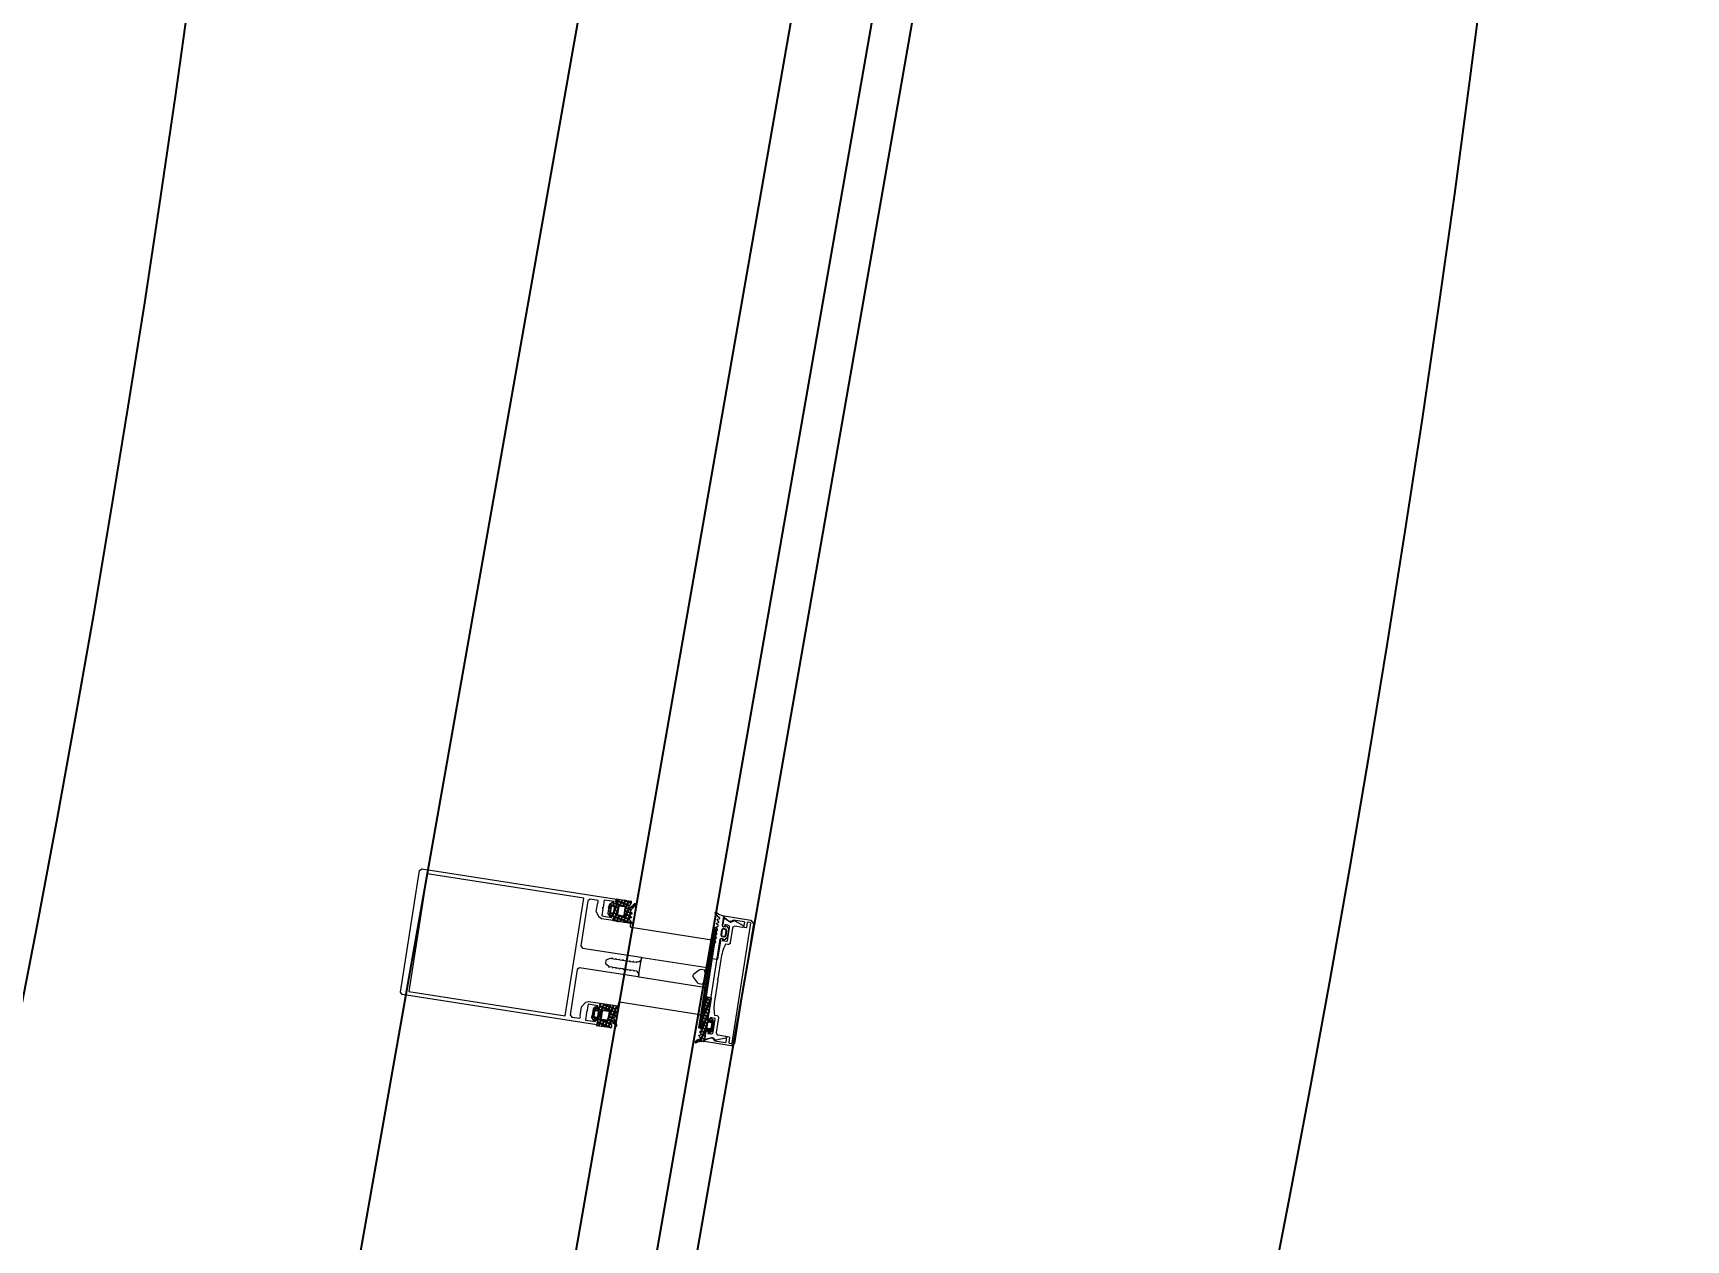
# Model space of a CAD drawing. Header units: millimetres. Extents: x -222892 to 671268, y 0 to 135099.
# Drawn here: x 81737 to 82568, y 113635 to 114242 of the extents above; entities that cross this region are included whole.
import ezdxf
from ezdxf import colors
from ezdxf.entities.mleader import LeaderData, LeaderLine
from ezdxf.math import Vec2, Vec3

# ---------------------------------------------------------------- set-up
doc = ezdxf.new("R2010")
doc.units = ezdxf.units.MM
for name, color, linetype in [('_TEXT', 7, 'Continuous'), ('АР_новое окно', 155, 'Continuous'), ('АР_Сущ Несущая стена', 216, 'Continuous')]:
    doc.layers.add(name, color=color, linetype=linetype)
doc.layers.add('АР_Окна', color=4, linetype='Continuous', lineweight=5)
doc.styles.add('ISOCPEUR', font='isocpeur.ttf', dxfattribs={"width": 0.85})
pattern_1 = [(338.04940424, (-81729.988, 315286.4842), (0.593418572, 1.4724166015), []), (68.04940424, (-81729.988, 315286.4842), (-1.4724166015, 0.593418572), [])]

# ---------------------------------------------------------------- blocks, each defined once
blk = doc.blocks.new('_DotSmall')
at = {"color": 0, "linetype": 'ByBlock', "const_width": 0.5}
blk.add_lwpolyline([(-0.0625, 0, 1), (0.0625, 0, 1)], format="xyb", close=True, dxfattribs=at)
blk = doc.blocks.new('A$Cec9b444d')
at = {"layer": 'АР_новое окно'}
h = blk.add_hatch(dxfattribs=at)
h.set_pattern_fill('ANSI37', color=256, scale=0.5, angle=-66.9506)
h.set_pattern_definition(pattern_1)
edge = h.paths.add_edge_path()
edge.add_line((6376.41, 1209.08), (6376.55, 1210.03))
edge.add_arc((6376.98, 1209.97), 0.427, 119.60301, 171.14243, ccw=False)
edge.add_arc((6376.55, 1210.71), 0.427, 299.61501, 441.13899)
edge.add_line((6376.62, 1211.13), (6375.54, 1211.3))
edge.add_arc((6375.51, 1211.12), 0.183, 81.1176, 171.15401)
edge.add_line((6375.33, 1211.15), (6375.31, 1211.03))
edge.add_arc((6375.13, 1211.06), 0.183, 216.12499, 351.13636, ccw=False)
edge.add_line((6374.98, 1210.95), (6374.08, 1212.32))
edge.add_arc((6374.65, 1212.62), 0.637, 170.17809, 207.51013, ccw=False)
edge.add_line((6374.02, 1212.73), (6374.66, 1216.82))
edge.add_arc((6375.29, 1216.73), 0.637, 134.76148, 172.09352, ccw=False)
edge.add_line((6374.84, 1217.19), (6376.11, 1218.22))
edge.add_arc((6376.22, 1218.07), 0.183, -8.86475, 126.14661, ccw=False)
edge.add_line((6376.4, 1218.05), (6376.38, 1217.92))
edge.add_arc((6376.56, 1217.9), 0.183, 171.1176, 261.15401)
edge.add_line((6376.54, 1217.72), (6377.62, 1217.55))
edge.add_arc((6377.69, 1217.97), 0.427, 261.13262, 402.6566)
edge.add_arc((6378.31, 1218.55), 0.427, 171.12918, 222.6686, ccw=False)
edge.add_line((6377.89, 1218.61), (6378.06, 1219.7))
edge.add_arc((6378.24, 1219.67), 0.183, 81.1176, 171.15401, ccw=False)
edge.add_line((6378.27, 1219.85), (6385.38, 1218.74))
edge.add_arc((6385.35, 1218.44), 0.306, -8.78532, 84.29095, ccw=False)
edge.add_line((6385.65, 1218.39), (6385.54, 1217.67))
edge.add_arc((6385.24, 1217.71), 0.304, 326.09061, 351.15768, ccw=False)
edge.add_line((6385.49, 1217.54), (6384.33, 1215.63))
edge.add_arc((6384.58, 1215.46), 0.305, 146.12157, 300.76581)
edge.add_arc((6379.48, 1223.65), 9.95, 301.8618, 319.94863)
edge.add_arc((6387.44, 1217.04), 0.4, 72.67793, 149.59368, ccw=False)
edge.add_arc((6387.24, 1216.92), 0.602, -36.74484, 57.50796, ccw=False)
edge.add_arc((6379.3, 1223.67), 11.02, 311.01403, 319.81562, ccw=False)
edge.add_arc((6390.56, 1210.77), 6.09, 131.2886, 151.14406)
edge.add_arc((6385.48, 1213.56), 0.305, 150.30025, 226.79884)
edge.add_line((6385.28, 1213.34), (6385.92, 1212.75))
edge.add_arc((6385.72, 1212.52), 0.305, -64.52128, 46.79289, ccw=False)
edge.add_line((6385.85, 1212.25), (6385.05, 1211.88))
edge.add_arc((6385.18, 1211.6), 0.305, 115.47872, 226.79289)
edge.add_line((6384.97, 1211.38), (6385.62, 1210.79))
edge.add_arc((6385.41, 1210.57), 0.305, -64.52128, 46.79289, ccw=False)
edge.add_line((6385.54, 1210.29), (6384.74, 1209.92))
edge.add_arc((6384.87, 1209.65), 0.305, 115.48253, 216.12763)
edge.add_line((6384.63, 1209.47), (6385.74, 1207.97))
edge.add_arc((6385.5, 1207.79), 0.305, -98.83732, 36.1319, ccw=False)
edge.add_line((6385.45, 1207.49), (6376.56, 1208.87))
edge.add_arc((6376.59, 1209.05), 0.183, 171.15401, 261.15401, ccw=False)
edge = h.paths.add_edge_path(flags=16)
edge.add_line((6375.38, 1215.92), (6374.99, 1213.38))
edge.add_arc((6375.52, 1213.3), 0.541, 171.1358, 261.1358)
edge.add_line((6375.44, 1212.76), (6376.42, 1212.61))
edge.add_arc((6376.5, 1213.14), 0.541, 261.1358, 351.1358)
edge.add_line((6377.03, 1213.06), (6377.43, 1215.6))
edge.add_arc((6376.9, 1215.69), 0.541, 351.1358, 441.1358)
edge.add_line((6376.98, 1216.22), (6376, 1216.37))
edge.add_arc((6375.92, 1215.84), 0.541, 81.1358, 171.1358)
edge = h.paths.add_edge_path(flags=16)
edge.add_line((6379.21, 1215.93), (6378.63, 1212.2))
edge.add_arc((6379.16, 1212.12), 0.541, 171.1358, 261.1358)
edge.add_line((6379.08, 1211.58), (6381.62, 1211.19))
edge.add_arc((6381.71, 1211.72), 0.541, 261.1358, 351.1358)
edge.add_line((6382.24, 1211.64), (6382.82, 1215.37))
edge.add_arc((6382.29, 1215.45), 0.541, 351.1358, 441.1358)
edge.add_line((6382.37, 1215.99), (6379.83, 1216.38))
edge.add_arc((6379.74, 1215.85), 0.541, 81.1358, 171.1358)
h = blk.add_hatch(dxfattribs=at)
h.set_pattern_fill('ANSI37', color=256, scale=0.5, angle=-66.9506)
h.set_pattern_definition(pattern_1)
edge = h.paths.add_edge_path()
edge.add_line((6369.85, 1167.06), (6369.7, 1166.11))
edge.add_arc((6370.13, 1166.04), 0.427, 171.12918, 222.6686)
edge.add_arc((6369.5, 1165.47), 0.427, -98.86738, 42.6566, ccw=False)
edge.add_line((6369.43, 1165.04), (6368.35, 1165.21))
edge.add_arc((6368.38, 1165.39), 0.183, 171.1176, 261.15401, ccw=False)
edge.add_line((6368.2, 1165.42), (6368.21, 1165.54))
edge.add_arc((6368.03, 1165.57), 0.183, 351.13525, 486.14661)
edge.add_line((6367.93, 1165.72), (6366.65, 1164.68))
edge.add_arc((6367.1, 1164.23), 0.637, 134.76148, 172.09352)
edge.add_line((6366.47, 1164.32), (6365.83, 1160.22))
edge.add_arc((6366.46, 1160.11), 0.637, 170.17809, 207.51013)
edge.add_line((6365.89, 1159.82), (6366.79, 1158.45))
edge.add_arc((6366.94, 1158.55), 0.183, 216.12499, 351.13636)
edge.add_line((6367.12, 1158.53), (6367.14, 1158.65))
edge.add_arc((6367.32, 1158.62), 0.183, 81.1176, 171.15401, ccw=False)
edge.add_line((6367.35, 1158.8), (6368.43, 1158.63))
edge.add_arc((6368.37, 1158.21), 0.427, -60.38499, 81.13899, ccw=False)
edge.add_arc((6368.79, 1157.47), 0.427, 119.60301, 171.14243)
edge.add_line((6368.37, 1157.53), (6368.2, 1156.45))
edge.add_arc((6368.38, 1156.42), 0.183, 171.1176, 261.15401)
edge.add_line((6368.35, 1156.24), (6375.46, 1155.13))
edge.add_arc((6375.52, 1155.43), 0.306, 257.98066, 351.05693)
edge.add_line((6375.82, 1155.38), (6375.94, 1156.1))
edge.add_arc((6375.63, 1156.15), 0.304, 351.11393, 376.181)
edge.add_line((6375.93, 1156.24), (6375.4, 1158.42))
edge.add_arc((6375.7, 1158.5), 0.305, 41.5058, 196.15004, ccw=False)
edge.add_arc((6368.35, 1152.25), 9.95, 22.32297, 40.40981, ccw=False)
edge.add_arc((6377.94, 1156.12), 0.4, 192.67793, 269.59368)
edge.add_arc((6377.79, 1156.3), 0.602, 284.76365, 379.01645)
edge.add_arc((6368.17, 1152.29), 11.02, 22.45599, 31.25758)
edge.add_arc((6382.81, 1161.14), 6.09, 191.12755, 210.98301, ccw=False)
edge.add_arc((6377.14, 1160.03), 0.305, 115.47277, 191.97136, ccw=False)
edge.add_line((6377, 1160.3), (6377.8, 1160.67))
edge.add_arc((6377.67, 1160.95), 0.305, 295.47872, 406.79289)
edge.add_line((6377.88, 1161.17), (6377.23, 1161.77))
edge.add_arc((6377.44, 1161.99), 0.305, 115.47872, 226.79289, ccw=False)
edge.add_line((6377.31, 1162.26), (6378.11, 1162.63))
edge.add_arc((6377.98, 1162.91), 0.305, 295.47872, 406.79289)
edge.add_line((6378.19, 1163.13), (6377.54, 1163.72))
edge.add_arc((6377.75, 1163.95), 0.305, 126.14398, 226.78907, ccw=False)
edge.add_line((6377.57, 1164.19), (6379.08, 1165.28))
edge.add_arc((6378.9, 1165.53), 0.305, 306.13971, 441.10893)
edge.add_line((6378.95, 1165.83), (6370.06, 1167.21))
edge.add_arc((6370.03, 1167.03), 0.183, 81.1176, 171.1176)
edge = h.paths.add_edge_path(flags=16)
edge.add_line((6366.8, 1160.86), (6367.19, 1163.4))
edge.add_arc((6367.73, 1163.32), 0.541, 81.1358, 171.1358, ccw=False)
edge.add_line((6367.81, 1163.85), (6368.79, 1163.7))
edge.add_arc((6368.7, 1163.17), 0.541, -8.8642, 81.1358, ccw=False)
edge.add_line((6369.24, 1163.08), (6368.84, 1160.54))
edge.add_arc((6368.31, 1160.62), 0.541, 261.1358, 351.1358, ccw=False)
edge.add_line((6368.22, 1160.09), (6367.25, 1160.24))
edge.add_arc((6367.33, 1160.77), 0.541, 171.1358, 261.1358, ccw=False)
edge = h.paths.add_edge_path(flags=16)
edge.add_line((6370.44, 1159.68), (6371.02, 1163.41))
edge.add_arc((6371.55, 1163.33), 0.541, 81.1358, 171.1358, ccw=False)
edge.add_line((6371.64, 1163.86), (6374.18, 1163.47))
edge.add_arc((6374.1, 1162.93), 0.541, -8.8642, 81.1358, ccw=False)
edge.add_line((6374.63, 1162.85), (6374.05, 1159.12))
edge.add_arc((6373.52, 1159.2), 0.541, 261.1358, 351.1358, ccw=False)
edge.add_line((6373.43, 1158.67), (6370.89, 1159.06))
edge.add_arc((6370.97, 1159.6), 0.541, 171.1358, 261.1358, ccw=False)
h = blk.add_hatch(dxfattribs=at)
h.set_pattern_fill('ANSI37', color=256, scale=0.5, angle=-66.9506)
h.set_pattern_definition([(338.04940424, (-81730.579, 315286.2327), (0.593418572, 1.4724166015), []), (68.04940424, (-81730.579, 315286.2327), (-1.4724166015, 0.593418572), [])])
edge = h.paths.add_edge_path()
edge.add_arc((6426.74, 1158.05), 0.549, -8.8642, 36.13726, ccw=False)
edge.add_line((6427.19, 1158.37), (6426.17, 1159.77))
edge.add_arc((6426.02, 1159.66), 0.183, 36.13726, 171.1358, ccw=False)
edge.add_line((6425.84, 1159.69), (6425.8, 1159.45))
edge.add_arc((6425.62, 1159.47), 0.183, -98.8642, -8.8642, ccw=False)
edge.add_line((6425.59, 1159.29), (6424.39, 1159.48))
edge.add_arc((6424.46, 1159.9), 0.427, 119.60933, 261.1358, ccw=False)
edge.add_arc((6424.03, 1160.64), 0.427, -60.39067, -8.8642, ccw=False)
edge.add_line((6424.46, 1160.58), (6425.89, 1169.78))
edge.add_arc((6425.59, 1169.83), 0.305, -8.8642, 81.1358, ccw=False)
edge.add_line((6425.64, 1170.13), (6423.23, 1170.51))
edge.add_arc((6423.18, 1170.21), 0.304, 81.1358, 115.50009, ccw=False)
edge.add_line((6423.05, 1170.48), (6422.82, 1170.09))
edge.add_arc((6474.52, 1158.23), 53.04, 167.08004, 175.19157, ccw=False)
edge.add_line((6421.67, 1162.67), (6422.31, 1162.08))
edge.add_arc((6422.11, 1161.86), 0.305, -64.52047, 46.79208, ccw=False)
edge.add_line((6422.24, 1161.58), (6421.44, 1161.21))
edge.add_arc((6421.57, 1160.94), 0.305, 115.47953, 226.79208, ccw=False)
edge.add_line((6421.36, 1160.72), (6421.99, 1160))
edge.add_arc((6421.78, 1159.78), 0.305, -64.52047, 46.79208, ccw=False)
edge.add_line((6421.91, 1159.5), (6421.11, 1159.13))
edge.add_arc((6421.25, 1158.86), 0.305, 115.47953, 226.79208, ccw=False)
edge.add_line((6421.04, 1158.64), (6421.68, 1158.04))
edge.add_arc((6421.48, 1157.82), 0.305, -64.52047, 46.79208, ccw=False)
edge.add_line((6421.61, 1157.55), (6420.81, 1157.18))
edge.add_arc((6420.94, 1156.9), 0.305, 115.47953, 226.79208, ccw=False)
edge.add_line((6420.73, 1156.68), (6421.38, 1156.08))
edge.add_arc((6421.17, 1155.86), 0.305, -64.52047, 46.79208, ccw=False)
edge.add_line((6421.3, 1155.59), (6420.48, 1155.1))
edge.add_arc((6420.62, 1154.82), 0.305, 115.47953, 226.79208, ccw=False)
edge.add_line((6420.41, 1154.6), (6421.05, 1154.01))
edge.add_arc((6420.85, 1153.78), 0.305, -64.52047, 46.79208, ccw=False)
edge.add_line((6420.98, 1153.51), (6420.18, 1153.14))
edge.add_arc((6420.31, 1152.86), 0.305, 115.47953, 226.79208, ccw=False)
edge.add_line((6420.1, 1152.64), (6420.75, 1152.05))
edge.add_arc((6420.54, 1151.83), 0.305, -64.52047, 46.79208, ccw=False)
edge.add_line((6420.67, 1151.55), (6419.88, 1151.2))
edge.add_arc((6420.01, 1150.92), 0.305, 115.47506, 235.57806, ccw=False)
edge.add_line((6419.83, 1150.67), (6420.62, 1150.18))
edge.add_arc((6420.45, 1149.93), 0.305, -70.84416, 55.57437, ccw=False)
edge.add_arc((6423.17, 1142.09), 7.99, 109.15584, 132.31693, ccw=False)
edge.add_arc((6418, 1147.77), 0.305, -227.68307, -61.38804, ccw=False)
edge.add_arc((6421.03, 1142.21), 6.03, 81.1358, 118.61196, ccw=False)
edge.add_line((6421.96, 1148.17), (6422.09, 1148.15))
edge.add_arc((6422.15, 1148.57), 0.427, -98.8642, -8.8642, ccw=False)
edge.add_line((6422.57, 1148.51), (6423.16, 1152.24))
edge.add_arc((6422.73, 1152.31), 0.427, -8.8642, 42.66633, ccw=False)
edge.add_arc((6423.36, 1152.89), 0.427, 151.88867, 222.66633, ccw=False)
edge.add_arc((6423.36, 1152.89), 0.427, 81.1358, 151.9025, ccw=False)
edge.add_line((6423.43, 1153.31), (6424.63, 1153.12))
edge.add_arc((6424.6, 1152.94), 0.183, -8.8642, 81.1358, ccw=False)
edge.add_line((6424.78, 1152.91), (6424.75, 1152.67))
edge.add_arc((6424.93, 1152.64), 0.183, -188.8642, -53.86565, ccw=False)
edge.add_line((6425.03, 1152.49), (6426.43, 1153.51))
edge.add_arc((6426.1, 1153.95), 0.549, -53.86565, -8.8642, ccw=False)
edge.add_line((6426.65, 1153.87), (6427.28, 1157.97))
edge = h.paths.add_edge_path(flags=16)
edge.add_arc((6425.31, 1154.83), 0.541, -98.8642, -8.8642, ccw=False)
edge.add_line((6426.24, 1157.29), (6425.85, 1154.74))
edge.add_arc((6425.71, 1157.37), 0.541, -8.8642, 81.1358, ccw=False)
edge.add_line((6424.57, 1158.1), (6425.79, 1157.91))
edge.add_arc((6424.49, 1157.56), 0.541, 81.1358, 171.1358, ccw=False)
edge.add_line((6423.56, 1155.1), (6423.96, 1157.64))
edge.add_arc((6424.09, 1155.02), 0.541, 171.1358, 261.1358, ccw=False)
edge.add_line((6425.23, 1154.29), (6424.01, 1154.48))
at = {"layer": 'АР_новое окно', "ltscale": 100}
for p, q in [((6206.53, 176.39), (6560.6, 2202.36)), ((6245.93, 169.51), (6600, 2195.48)), ((6265.63, 166.06), (6619.7, 2192.03)), ((6099.24, 191.03), (6450.88, 2182.09))]:
    blk.add_line(p, q, dxfattribs=at)
at = {"layer": 'АР_новое окно', "lineweight": 0, "ltscale": 100, "transparency": 33554687}
for points in [[(6280.38, 1234.98), (6378.2, 1219.72), (6377.88, 1217.68), (6377.32, 1217.27), (6376.84, 1217.34), (6377.01, 1218.43), (6372.07, 1219.2), (6371.49, 1215.46), (6371.09, 1215.28), (6371.39, 1214.86), (6370.83, 1211.25), (6375.77, 1210.48), (6375.92, 1211.44), (6376.4, 1211.37), (6376.81, 1210.81), (6376.51, 1208.88), (6370.6, 1209.8), (6369.49, 1210.59), (6368.16, 1213.14), (6368.08, 1213.4), (6368.78, 1217.86), (6369.07, 1218.19), (6368.96, 1219.07), (6364.99, 1219.69), (6363.87, 1218.87), (6360.33, 1196.18), (6361.15, 1195.06), (6390.54, 1190.48), (6390.73, 1190.08), (6390.56, 1188.99), (6389.42, 1188.06), (6388.58, 1188.19), (6388.14, 1187.77), (6386.94, 1187.95), (6386.77, 1188.47), (6386.46, 1188.03), (6385.25, 1188.22), (6384.97, 1188.76), (6384.65, 1188.31), (6383.45, 1188.5), (6383.28, 1189.02), (6382.84, 1188.59), (6381.64, 1188.78), (6381.47, 1189.3), (6381.04, 1188.87), (6379.83, 1189.06), (6379.67, 1189.58), (6379.35, 1189.14), (6378.15, 1189.33), (6377.86, 1189.86), (6377.54, 1189.42), (6376.34, 1189.61), (6376.05, 1190.15), (6375.74, 1189.7), (6375.01, 1189.81), (6372.92, 1189.03), (6372.65, 1187.34), (6374.19, 1186.12), (6374.44, 1185.34), (6374.75, 1185.78), (6375.96, 1185.59), (6376.25, 1185.06), (6376.56, 1185.5), (6377.77, 1185.31), (6378.05, 1184.77), (6378.37, 1185.22), (6379.57, 1185.03), (6379.74, 1184.51), (6380.18, 1184.94), (6381.38, 1184.75), (6381.55, 1184.23), (6381.86, 1184.67), (6383.19, 1184.47), (6383.35, 1183.95), (6383.67, 1184.39), (6384.87, 1184.2), (6385.16, 1183.67), (6385.48, 1184.11), (6386.68, 1183.92), (6386.85, 1183.4), (6387.28, 1183.83), (6388.49, 1183.64), (6388.65, 1183.12), (6389.47, 1182.01), (6389.28, 1180.8), (6389, 1180.6), (6359.61, 1185.18), (6358.49, 1184.37), (6354.93, 1161.55), (6355.75, 1160.44), (6359.72, 1159.82), (6360.11, 1160.74), (6359.91, 1161.02), (6360.62, 1165.6), (6360.76, 1165.7), (6362.83, 1167.85), (6364.12, 1168.26), (6370.03, 1167.34), (6369.73, 1165.41), (6369.15, 1164.89), (6368.67, 1164.96), (6368.84, 1166.05), (6363.9, 1166.82), (6363.32, 1163.08), (6362.92, 1162.9), (6363.22, 1162.48), (6362.66, 1158.87), (6367.6, 1158.1), (6367.75, 1159.06), (6368.23, 1158.98), (6368.64, 1158.43), (6368.34, 1156.5), (6270.52, 1171.76), (6269.7, 1172.87), (6279.26, 1234.17)], [(6283.07, 1232.46), (6273.83, 1173.21), (6352.49, 1160.95), (6361.73, 1220.19)], [(6436.29, 1147.51), (6445.66, 1207.6), (6445.45, 1207.88), (6444.37, 1208.05), (6443.97, 1207.86), (6443.59, 1205.45), (6443.32, 1205.25), (6442.59, 1205.36), (6442.27, 1205.66), (6442.65, 1208.07), (6442.44, 1208.35), (6437.02, 1209.19), (6435.67, 1208.42), (6434.8, 1208.43), (6431.93, 1210.6), (6432.29, 1211.29), (6445.66, 1209.2), (6447, 1207.51), (6437.59, 1147.18), (6435.8, 1145.98), (6422.43, 1148.06), (6422.3, 1148.82), (6425.7, 1150.02), (6426.52, 1149.77), (6427.56, 1148.5), (6432.98, 1147.65), (6433.27, 1147.98), (6433.65, 1150.39), (6434.05, 1150.57), (6434.77, 1150.46), (6434.97, 1150.18), (6434.6, 1147.77), (6434.9, 1147.35), (6435.99, 1147.18)]]:
    blk.add_lwpolyline(points, close=True, dxfattribs=at)
for points in [[(6376.41, 1209.08), (6376.55, 1210.03, -0.228752), (6376.76, 1210.34, 0.710164), (6376.62, 1211.13), (6375.54, 1211.3, 0.4144), (6375.33, 1211.15), (6375.31, 1211.03, -0.66825), (6374.98, 1210.95), (6374.08, 1212.32, -0.164348), (6374.02, 1212.73), (6374.66, 1216.82, -0.164348), (6374.84, 1217.19), (6376.11, 1218.22, -0.66825), (6376.4, 1218.05), (6376.38, 1217.92, 0.4144), (6376.54, 1217.72), (6377.62, 1217.55, 0.710164), (6378, 1218.26, -0.228752), (6377.89, 1218.61), (6378.06, 1219.7, -0.4144), (6378.27, 1219.85), (6385.38, 1218.74, -0.430028), (6385.65, 1218.39), (6385.54, 1217.67, -0.109814), (6385.49, 1217.54), (6384.33, 1215.63, 0.800036), (6384.73, 1215.2, 0.079083), (6387.1, 1217.24, -0.348803), (6387.56, 1217.42, -0.436125), (6387.72, 1216.56, -0.038423), (6386.54, 1215.35, 0.086853), (6385.22, 1213.71, 0.346763), (6385.28, 1213.34), (6385.92, 1212.75, -0.527877), (6385.85, 1212.25), (6385.05, 1211.88, 0.527877), (6384.97, 1211.38), (6385.62, 1210.79, -0.527877), (6385.54, 1210.29), (6384.74, 1209.92, 0.469739), (6384.63, 1209.47), (6385.74, 1207.97, -0.667984), (6385.45, 1207.49), (6376.56, 1208.87, -0.414214)], [(6428.9, 1209.08, -0.57795), (6429.02, 1209.6), (6429.92, 1209.83, 0.615334), (6430.02, 1210.36, -0.101403), (6427.89, 1212.76, -0.887085), (6428.38, 1213.13, 0.164997), (6431.81, 1211.33), (6431.94, 1211.31, -0.414304), (6432.29, 1210.82), (6431.71, 1207.09, -0.228696), (6431.5, 1206.78, 0.319049), (6431.29, 1206.33, 0.319002), (6431.64, 1205.99), (6432.85, 1205.8, 0.4144), (6433.06, 1205.95), (6433.09, 1206.2, -0.668339), (6433.42, 1206.28), (6434.44, 1204.88, -0.198883), (6434.54, 1204.47), (6433.9, 1200.38, -0.198883), (6433.68, 1200.02), (6432.29, 1199, -0.668339), (6432, 1199.18), (6432.04, 1199.42, 0.4144), (6431.88, 1199.63), (6430.68, 1199.82, 0.710202), (6430.3, 1199.11, -0.228696), (6430.41, 1198.75), (6428.97, 1189.55, -0.414362), (6428.62, 1189.29), (6426.22, 1189.67, -0.151171), (6426.05, 1189.75), (6425.96, 1190.19, -0.035408), (6427.11, 1197.6), (6427.91, 1197.97, 0.527868), (6427.99, 1198.47), (6427.34, 1199.07, -0.527868), (6427.42, 1199.56), (6428.24, 1200.05, 0.527868), (6428.31, 1200.55), (6427.67, 1201.14, -0.527868), (6427.74, 1201.64), (6428.54, 1202.01, 0.527868), (6428.62, 1202.51), (6427.97, 1203.1, -0.527868), (6428.05, 1203.6), (6428.85, 1203.97, 0.527868), (6428.92, 1204.47), (6428.3, 1205.18, -0.527868), (6428.37, 1205.68), (6429.17, 1206.05, 0.527868), (6429.25, 1206.54), (6428.6, 1207.14, -0.527868), (6428.68, 1207.64), (6429.48, 1208.01, 0.527868), (6429.55, 1208.5)], [(6430.39, 1199.57), (6430.95, 1199.97), (6431.55, 1199.88), (6431.4, 1198.92), (6433.69, 1198.56, 0.414362), (6434.03, 1198.81), (6435.07, 1205.44, 0.414326), (6434.2, 1206.62), (6432.64, 1206.87), (6432.47, 1205.78), (6431.87, 1205.88), (6431.48, 1206.55), (6432, 1209.93, -0.551224), (6432.48, 1210.13), (6435.04, 1208.37, 0.267349), (6436.07, 1208.3), (6437.15, 1208.87, -0.249629), (6437.66, 1208.85), (6441.86, 1206.46, -0.827043), (6441.5, 1205.45), (6437.76, 1206.03, 0.414326), (6436.58, 1205.17), (6435.43, 1197.82, -0.414326), (6434.25, 1196.95), (6433.04, 1197.14, 0.082799), (6430.72, 1189.39), (6429.2, 1179.64), (6428.8, 1179.45), (6429.11, 1179.03), (6427.61, 1169.4, 0.082799), (6427.45, 1161.31), (6428.66, 1161.12, -0.414326), (6429.52, 1159.94), (6428.38, 1152.59, 0.414326), (6429.24, 1151.4), (6432.98, 1150.82, -0.827043), (6433.01, 1149.75), (6428.29, 1148.75, -0.249629), (6427.8, 1148.89), (6426.94, 1149.76, 0.267349), (6425.94, 1150), (6422.96, 1149.11, -0.551224), (6422.57, 1149.45), (6423.1, 1152.82), (6423.67, 1153.35), (6424.28, 1153.25), (6424.11, 1152.17), (6425.67, 1151.93, 0.414326), (6426.86, 1152.79), (6427.89, 1159.42, 0.414362), (6427.64, 1159.76), (6425.35, 1160.12), (6425.2, 1159.16), (6424.59, 1159.25), (6424.19, 1159.81)], [(6390.56, 1188.99), (6390.73, 1190.08, -0.523933), (6391.1, 1190.39), (6423.85, 1185.28, -0.414326), (6424.31, 1184.66), (6424.1, 1183.33, -0.410627), (6423.48, 1182.87), (6422.81, 1182.98, -0.492552), (6422.61, 1183.24), (6422.69, 1183.74, 0.441111), (6422.48, 1184.02), (6420.62, 1184.24, 0.208057), (6419.77, 1183.95, 0.000016), (6417.06, 1181.96, 0.439819), (6416.83, 1180.51, 0.000016), (6418.81, 1177.8, 0.208057), (6419.53, 1177.26), (6421.37, 1176.91, 0.441111), (6421.65, 1177.11), (6421.73, 1177.61, -0.492552), (6422.01, 1177.8), (6422.68, 1177.69, -0.410627), (6423.13, 1177.07), (6422.92, 1175.74, -0.414326), (6422.29, 1175.28), (6389.54, 1180.39, -0.523933), (6389.28, 1180.8), (6389.45, 1181.89)], [(6369.85, 1167.06), (6369.7, 1166.11, 0.228752), (6369.81, 1165.76, -0.710164), (6369.43, 1165.04), (6368.35, 1165.21, -0.4144), (6368.2, 1165.42), (6368.21, 1165.54, 0.66825), (6367.93, 1165.72), (6366.65, 1164.68, 0.164348), (6366.47, 1164.32), (6365.83, 1160.22, 0.164348), (6365.89, 1159.82), (6366.79, 1158.45, 0.66825), (6367.12, 1158.53), (6367.14, 1158.65, -0.4144), (6367.35, 1158.8), (6368.43, 1158.63, -0.710164), (6368.58, 1157.84, 0.228752), (6368.37, 1157.53), (6368.2, 1156.45, 0.4144), (6368.35, 1156.24), (6375.46, 1155.13, 0.430028), (6375.82, 1155.38), (6375.94, 1156.1, 0.109814), (6375.93, 1156.24), (6375.4, 1158.42, -0.800036), (6375.92, 1158.7, -0.079083), (6377.55, 1156.03, 0.348803), (6377.94, 1155.72, 0.436125), (6378.36, 1156.5, 0.038423), (6377.59, 1158.01, -0.086853), (6376.84, 1159.97, -0.346763), (6377, 1160.3), (6377.8, 1160.67, 0.527877), (6377.88, 1161.17), (6377.23, 1161.77, -0.527877), (6377.31, 1162.26), (6378.11, 1162.63, 0.527877), (6378.19, 1163.13), (6377.54, 1163.72, -0.469739), (6377.57, 1164.19), (6379.08, 1165.28, 0.667984), (6378.95, 1165.83), (6370.06, 1167.21, 0.414214)], [(6419.88, 1151.2, 0.57795), (6419.83, 1150.67), (6420.62, 1150.18, -0.615334), (6420.55, 1149.64, 0.101403), (6417.79, 1148, 0.887085), (6418.14, 1147.51, -0.164997), (6421.96, 1148.17), (6422.09, 1148.15, 0.414304), (6422.57, 1148.51), (6423.16, 1152.24, 0.228696), (6423.05, 1152.6, -0.319049), (6422.98, 1153.09, -0.319002), (6423.43, 1153.31), (6424.63, 1153.12, -0.4144), (6424.78, 1152.91), (6424.75, 1152.67, 0.668339), (6425.03, 1152.49), (6426.43, 1153.51, 0.198883), (6426.65, 1153.87), (6427.28, 1157.97, 0.198883), (6427.19, 1158.37), (6426.17, 1159.77, 0.668339), (6425.84, 1159.69), (6425.8, 1159.45, -0.4144), (6425.59, 1159.29), (6424.39, 1159.48, -0.710202), (6424.24, 1160.27, 0.228696), (6424.46, 1160.58), (6425.89, 1169.78, 0.414362), (6425.64, 1170.13), (6423.23, 1170.51, 0.151171), (6423.05, 1170.48), (6422.82, 1170.09, 0.035408), (6421.67, 1162.67), (6422.31, 1162.08, -0.527868), (6422.24, 1161.58), (6421.44, 1161.21, 0.527868), (6421.36, 1160.72), (6421.99, 1160, -0.527868), (6421.91, 1159.5), (6421.11, 1159.13, 0.527868), (6421.04, 1158.64), (6421.68, 1158.04, -0.527868), (6421.61, 1157.55), (6420.81, 1157.18, 0.527868), (6420.73, 1156.68), (6421.38, 1156.08, -0.527868), (6421.3, 1155.59), (6420.48, 1155.1, 0.527868), (6420.41, 1154.6), (6421.05, 1154.01, -0.527868), (6420.98, 1153.51), (6420.18, 1153.14, 0.527868), (6420.1, 1152.64), (6420.75, 1152.05, -0.527868), (6420.67, 1151.55)]]:
    blk.add_lwpolyline(points, format="xyb", close=True, dxfattribs=at)
at = {"layer": 'АР_новое окно'}
for points in [[(6375.38, 1215.92), (6374.99, 1213.38, 0.414214), (6375.44, 1212.76), (6376.42, 1212.61, 0.414214), (6377.03, 1213.06), (6377.43, 1215.6, 0.414214), (6376.98, 1216.22), (6376, 1216.37, 0.414214)], [(6379.21, 1215.93), (6378.63, 1212.2, 0.414214), (6379.08, 1211.58), (6381.62, 1211.19, 0.414214), (6382.24, 1211.64), (6382.82, 1215.37, 0.414214), (6382.37, 1215.99), (6379.83, 1216.38, 0.414214)], [(6431.22, 1204.24), (6430.83, 1201.7, 0.414214), (6431.28, 1201.08), (6432.5, 1200.89, 0.414214), (6433.11, 1201.34), (6433.51, 1203.89, 0.414214), (6433.06, 1204.5), (6431.84, 1204.69, 0.414214)], [(6366.8, 1160.86), (6367.19, 1163.4, -0.414214), (6367.81, 1163.85), (6368.79, 1163.7, -0.414214), (6369.24, 1163.08), (6368.84, 1160.54, -0.414214), (6368.22, 1160.09), (6367.25, 1160.24, -0.414214)], [(6370.44, 1159.68), (6371.02, 1163.41, -0.414214), (6371.64, 1163.86), (6374.18, 1163.47, -0.414214), (6374.63, 1162.85), (6374.05, 1159.12, -0.414214), (6373.43, 1158.67), (6370.89, 1159.06, -0.414214)], [(6423.56, 1155.1), (6423.96, 1157.64, -0.414214), (6424.57, 1158.1), (6425.79, 1157.91, -0.414214), (6426.24, 1157.29), (6425.85, 1154.74, -0.414214), (6425.23, 1154.29), (6424.01, 1154.48, -0.414214)]]:
    blk.add_lwpolyline(points, format="xyb", close=True, dxfattribs=at)
at = {"layer": 'АР_новое окно', "lineweight": 0, "ltscale": 100, "transparency": 33554687}
for points in [[(6378.27, 1219.85), (6378.27, 1219.85)], [(6376.56, 1208.87), (6376.56, 1208.87)], [(6426.62, 1199.46), (6426.06, 1199.06), (6385.58, 1205.37), (6385.18, 1205.93), (6385.42, 1207.49)], [(6427.56, 1205.49), (6428.52, 1205.34)], [(6420.63, 1161.05), (6420.22, 1161.61), (6379.74, 1167.92), (6379.19, 1167.52), (6378.94, 1165.95)]]:
    blk.add_lwpolyline(points, dxfattribs=at)
at = {"layer": 'АР_новое окно'}
blk.add_lwpolyline([(6428.52, 1205.34), (6420.65, 1154.88), (6419.69, 1155.03), (6427.56, 1205.49)], close=True, dxfattribs=at)
at = {"layer": 'АР_новое окно', "lineweight": 0, "ltscale": 100, "transparency": 33554687}
blk.add_arc((6385.35, 1218.44), 0.305, 351.12507, 81.14678, dxfattribs=at)

msp = doc.modelspace()

# ---------------------------------------------------------------- linework, layer by layer
at = {"layer": 'АР_Сущ Несущая стена', "ltscale": 100}
for centre, radius, start, end in [((72739.64, 115515.07), 9162.05, 273.423199, 355.826841), ((72738.56, 115505.87), 9805.26, 273.204716, 356.154905)]:
    msp.add_arc(centre, radius, start, end, dxfattribs=at)

# ---------------------------------------------------------------- block references
at = {"layer": 'АР_Окна', "ltscale": 100}
msp.add_blockref('A$Cec9b444d', (75651.91, 112586.5), dxfattribs=at)

# ---------------------------------------------------------------- leaders
at = {"layer": '_TEXT'}
ml = msp.add_multileader_mtext('Standard', dxfattribs=at)
ml.set_content('+8,260', color=256, style='ISOCPEUR')
ml.set_leader_properties(color=256, linetype='Continuous', lineweight=-1)
ml.set_arrow_properties(name='DOTSMALL')
ml.build(insert=Vec2(0, 0))
ml.multileader.update_dxf_attribs({"has_dogleg": 0, "has_text_frame": 1, "text_left_attachment_type": 4, "text_right_attachment_type": 4, "dogleg_length": 0, "arrow_head_size": 180})
ctx = ml.context
ctx.base_point, ctx.char_height, ctx.arrow_head_size, ctx.landing_gap_size, ctx.plane_origin = Vec3(217551.61, 129062.39), 250, 180, 50, Vec3(226918.26, 128243.62)
ctx.left_attachment, ctx.right_attachment, ctx.text_align_type = 4, 4, 1
notes = []
notes.append((ctx, [(0, (0, 0, 0), (0, 0), (1, 0), 1, [])]))
ctx.mtext.insert, ctx.mtext.width, ctx.mtext.alignment, ctx.mtext.line_spacing_style, ctx.mtext.flow_direction = Vec3(217989.43, 129395.72), 852.697, 2, 2, 5
ml = msp.add_multileader_mtext('Standard', dxfattribs=at)
ml.set_content('+4,080', color=256, style='ISOCPEUR')
ml.set_leader_properties(color=256, linetype='Continuous', lineweight=-1)
ml.set_arrow_properties(name='DOTSMALL')
ml.build(insert=Vec2(0, 0))
ml.multileader.update_dxf_attribs({"has_dogleg": 0, "has_text_frame": 1, "text_left_attachment_type": 4, "text_right_attachment_type": 4, "dogleg_length": 0, "arrow_head_size": 180})
ctx = ml.context
ctx.base_point, ctx.char_height, ctx.arrow_head_size, ctx.landing_gap_size, ctx.plane_origin = Vec3(87764.18, 128875.87), 250, 180, 50, Vec3(86462.74, 127317.11)
ctx.left_attachment, ctx.right_attachment, ctx.text_align_type = 4, 4, 1
notes.append((ctx, [(0, (0, 0, 0), (0, 0), (1, 0), 1, [])]))
ctx.mtext.insert, ctx.mtext.width, ctx.mtext.alignment, ctx.mtext.line_spacing_style, ctx.mtext.flow_direction = Vec3(88212.62, 129209.2), 852.697, 2, 2, 5
ml = msp.add_multileader_mtext('Standard', dxfattribs=at)
ml.set_content('+2,045', color=256, style='ISOCPEUR')
ml.set_leader_properties(color=256, linetype='Continuous', lineweight=-1)
ml.set_arrow_properties(name='DOTSMALL')
ml.build(insert=Vec2(0, 0))
ml.multileader.update_dxf_attribs({"has_dogleg": 0, "has_text_frame": 1, "text_left_attachment_type": 4, "text_right_attachment_type": 4, "dogleg_length": 0, "arrow_head_size": 180})
ctx = ml.context
ctx.base_point, ctx.char_height, ctx.arrow_head_size, ctx.landing_gap_size, ctx.plane_origin = Vec3(82361.76, 128875.87), 250, 180, 50, Vec3(81060.32, 127317.11)
ctx.left_attachment, ctx.right_attachment, ctx.text_align_type = 4, 4, 1
notes.append((ctx, [(0, (0, 0, 0), (0, 0), (1, 0), 1, [])]))
ctx.mtext.insert, ctx.mtext.width, ctx.mtext.alignment, ctx.mtext.line_spacing_style, ctx.mtext.flow_direction = Vec3(82810.2, 129209.2), 852.697, 2, 2, 5
ml = msp.add_multileader_mtext('Standard', dxfattribs=at)
ml.set_content('+6,175', color=256, style='ISOCPEUR')
ml.set_leader_properties(color=256, linetype='Continuous', lineweight=-1)
ml.set_arrow_properties(name='DOTSMALL')
ml.build(insert=Vec2(0, 0))
ml.multileader.update_dxf_attribs({"has_dogleg": 0, "has_text_frame": 1, "text_left_attachment_type": 4, "text_right_attachment_type": 4, "dogleg_length": 0, "arrow_head_size": 180})
ctx = ml.context
ctx.base_point, ctx.char_height, ctx.arrow_head_size, ctx.landing_gap_size, ctx.plane_origin = Vec3(222793.01, 128796.45), 250, 180, 50, Vec3(232159.66, 127977.68)
ctx.left_attachment, ctx.right_attachment, ctx.text_align_type = 4, 4, 1
notes.append((ctx, [(0, (0, 0, 0), (0, 0), (1, 0), 1, [])]))
ctx.mtext.insert, ctx.mtext.width, ctx.mtext.alignment, ctx.mtext.line_spacing_style, ctx.mtext.flow_direction = Vec3(223209.58, 129129.78), 852.697, 2, 2, 5
ml = msp.add_multileader_mtext('Standard', dxfattribs=at)
ml.set_content('+6,175', color=256, style='ISOCPEUR')
ml.set_leader_properties(color=256, linetype='Continuous', lineweight=-1)
ml.set_arrow_properties(name='DOTSMALL')
ml.build(insert=Vec2(0, 0))
ml.multileader.update_dxf_attribs({"has_dogleg": 0, "has_text_frame": 1, "text_left_attachment_type": 4, "text_right_attachment_type": 4, "dogleg_length": 0, "arrow_head_size": 180})
ctx = ml.context
ctx.base_point, ctx.char_height, ctx.arrow_head_size, ctx.landing_gap_size, ctx.plane_origin = Vec3(249011.21, 126512.88), 250, 180, 50, Vec3(258377.86, 125694.11)
ctx.left_attachment, ctx.right_attachment, ctx.text_align_type = 4, 4, 1
notes.append((ctx, [(0, (0, 0, 0), (0, 0), (1, 0), 1, [])]))
ctx.mtext.insert, ctx.mtext.width, ctx.mtext.alignment, ctx.mtext.line_spacing_style, ctx.mtext.flow_direction = Vec3(249427.78, 126846.21), 852.697, 2, 2, 5
ml = msp.add_multileader_mtext('Standard', dxfattribs=at)
ml.set_content('+2,045', color=256, style='ISOCPEUR')
ml.set_leader_properties(color=256, linetype='Continuous', lineweight=-1)
ml.set_arrow_properties(name='DOTSMALL')
ml.build(insert=Vec2(0, 0))
ml.multileader.update_dxf_attribs({"has_dogleg": 0, "has_text_frame": 1, "text_left_attachment_type": 4, "text_right_attachment_type": 4, "dogleg_length": 0, "arrow_head_size": 180})
ctx = ml.context
ctx.base_point, ctx.char_height, ctx.arrow_head_size, ctx.landing_gap_size, ctx.plane_origin = Vec3(113079.95, 126340.3), 250, 180, 50, Vec3(111778.51, 124781.55)
ctx.left_attachment, ctx.right_attachment, ctx.text_align_type = 4, 4, 1
notes.append((ctx, [(0, (0, 0, 0), (0, 0), (1, 0), 1, [])]))
ctx.mtext.insert, ctx.mtext.width, ctx.mtext.alignment, ctx.mtext.line_spacing_style, ctx.mtext.flow_direction = Vec3(113528.39, 126673.63), 852.697, 2, 2, 5
ml = msp.add_multileader_mtext('Standard', dxfattribs=at)
ml.set_content('+4,080', color=256, style='ISOCPEUR')
ml.set_leader_properties(color=256, linetype='Continuous', lineweight=-1)
ml.set_arrow_properties(name='DOTSMALL')
ml.build(insert=Vec2(0, 0))
ml.multileader.update_dxf_attribs({"has_dogleg": 0, "has_text_frame": 1, "text_left_attachment_type": 4, "text_right_attachment_type": 4, "dogleg_length": 0, "arrow_head_size": 180})
ctx = ml.context
ctx.base_point, ctx.char_height, ctx.arrow_head_size, ctx.landing_gap_size, ctx.plane_origin = Vec3(83222.13, 124964.62), 250, 180, 50, Vec3(81920.69, 123405.86)
ctx.left_attachment, ctx.right_attachment, ctx.text_align_type = 4, 4, 1
notes.append((ctx, [(0, (0, 0, 0), (0, 0), (1, 0), 1, [])]))
ctx.mtext.insert, ctx.mtext.width, ctx.mtext.alignment, ctx.mtext.line_spacing_style, ctx.mtext.flow_direction = Vec3(83670.57, 125297.95), 852.697, 2, 2, 5
ml = msp.add_multileader_mtext('Standard', dxfattribs=at)
ml.set_content('+4,090', color=256, style='ISOCPEUR')
ml.set_leader_properties(color=256, linetype='Continuous', lineweight=-1)
ml.set_arrow_properties(name='DOTSMALL')
ml.build(insert=Vec2(0, 0))
ml.multileader.update_dxf_attribs({"has_dogleg": 0, "has_text_frame": 1, "text_left_attachment_type": 4, "text_right_attachment_type": 4, "dogleg_length": 0, "arrow_head_size": 180})
ctx = ml.context
ctx.base_point, ctx.char_height, ctx.arrow_head_size, ctx.landing_gap_size, ctx.plane_origin = Vec3(100162.73, 121154.78), 250, 180, 50, Vec3(98861.29, 119596.02)
ctx.left_attachment, ctx.right_attachment, ctx.text_align_type = 4, 4, 1
notes.append((ctx, [(0, (0, 0, 0), (0, 0), (1, 0), 1, [])]))
ctx.mtext.insert, ctx.mtext.width, ctx.mtext.alignment, ctx.mtext.line_spacing_style, ctx.mtext.flow_direction = Vec3(100611.17, 121488.11), 852.697, 2, 2, 5
ml = msp.add_multileader_mtext('Standard', dxfattribs=at)
ml.set_content('+8,260', color=256, style='ISOCPEUR')
ml.set_leader_properties(color=256, linetype='Continuous', lineweight=-1)
ml.set_arrow_properties(name='DOTSMALL')
ml.build(insert=Vec2(0, 0))
ml.multileader.update_dxf_attribs({"has_dogleg": 0, "has_text_frame": 1, "text_left_attachment_type": 4, "text_right_attachment_type": 4, "dogleg_length": 0, "arrow_head_size": 180})
ctx = ml.context
ctx.base_point, ctx.char_height, ctx.arrow_head_size, ctx.landing_gap_size, ctx.plane_origin = Vec3(199862.16, 120820.92), 250, 180, 50, Vec3(209228.81, 120002.15)
ctx.left_attachment, ctx.right_attachment, ctx.text_align_type = 4, 4, 1
notes.append((ctx, [(0, (0, 0, 0), (0, 0), (1, 0), 1, [])]))
ctx.mtext.insert, ctx.mtext.width, ctx.mtext.alignment, ctx.mtext.line_spacing_style, ctx.mtext.flow_direction = Vec3(200299.98, 121154.25), 852.697, 2, 2, 5
ml = msp.add_multileader_mtext('Standard', dxfattribs=at)
ml.set_content('+4,090', color=256, style='ISOCPEUR')
ml.set_leader_properties(color=256, linetype='Continuous', lineweight=-1)
ml.set_arrow_properties(name='DOTSMALL')
ml.build(insert=Vec2(0, 0))
ml.multileader.update_dxf_attribs({"has_dogleg": 0, "has_text_frame": 1, "text_left_attachment_type": 4, "text_right_attachment_type": 4, "dogleg_length": 0, "arrow_head_size": 180})
ctx = ml.context
ctx.base_point, ctx.char_height, ctx.arrow_head_size, ctx.landing_gap_size, ctx.plane_origin = Vec3(113218.23, 120570.96), 250, 180, 50, Vec3(111916.78, 119012.21)
ctx.left_attachment, ctx.right_attachment, ctx.text_align_type = 4, 4, 1
notes.append((ctx, [(0, (0, 0, 0), (0, 0), (1, 0), 1, [])]))
ctx.mtext.insert, ctx.mtext.width, ctx.mtext.alignment, ctx.mtext.line_spacing_style, ctx.mtext.flow_direction = Vec3(113666.66, 120904.3), 852.697, 2, 2, 5
ml = msp.add_multileader_mtext('Standard', dxfattribs=at)
ml.set_content('+8,260', color=256, style='ISOCPEUR')
ml.set_leader_properties(color=256, linetype='Continuous', lineweight=-1)
ml.set_arrow_properties(name='DOTSMALL')
ml.build(insert=Vec2(0, 0))
ml.multileader.update_dxf_attribs({"has_dogleg": 0, "has_text_frame": 1, "text_left_attachment_type": 4, "text_right_attachment_type": 4, "dogleg_length": 0, "arrow_head_size": 180})
ctx = ml.context
ctx.base_point, ctx.char_height, ctx.arrow_head_size, ctx.landing_gap_size, ctx.plane_origin = Vec3(248252.59, 119320.83), 250, 180, 50, Vec3(257619.23, 118502.06)
ctx.left_attachment, ctx.right_attachment, ctx.text_align_type = 4, 4, 1
notes.append((ctx, [(0, (0, 0, 0), (0, 0), (1, 0), 1, [])]))
ctx.mtext.insert, ctx.mtext.width, ctx.mtext.alignment, ctx.mtext.line_spacing_style, ctx.mtext.flow_direction = Vec3(248690.4, 119654.16), 852.697, 2, 2, 5
ml = msp.add_multileader_mtext('Standard', dxfattribs=at)
ml.set_content('+8,260', color=256, style='ISOCPEUR')
ml.set_leader_properties(color=256, linetype='Continuous', lineweight=-1)
ml.set_arrow_properties(name='DOTSMALL')
ml.build(insert=Vec2(0, 0))
ml.multileader.update_dxf_attribs({"has_dogleg": 0, "has_text_frame": 1, "text_left_attachment_type": 4, "text_right_attachment_type": 4, "dogleg_length": 0, "arrow_head_size": 180})
ctx = ml.context
ctx.base_point, ctx.char_height, ctx.arrow_head_size, ctx.landing_gap_size, ctx.plane_origin = Vec3(226624.48, 118811.03), 250, 180, 50, Vec3(235991.12, 117992.26)
ctx.left_attachment, ctx.right_attachment, ctx.text_align_type = 4, 4, 1
notes.append((ctx, [(0, (0, 0, 0), (0, 0), (1, 0), 1, [])]))
ctx.mtext.insert, ctx.mtext.width, ctx.mtext.alignment, ctx.mtext.line_spacing_style, ctx.mtext.flow_direction = Vec3(227062.29, 119144.36), 852.697, 2, 2, 5
ml = msp.add_multileader_mtext('Standard', dxfattribs=at)
ml.set_content('+8,260', color=256, style='ISOCPEUR')
ml.set_leader_properties(color=256, linetype='Continuous', lineweight=-1)
ml.set_arrow_properties(name='DOTSMALL')
ml.build(insert=Vec2(0, 0))
ml.multileader.update_dxf_attribs({"has_dogleg": 0, "has_text_frame": 1, "text_left_attachment_type": 4, "text_right_attachment_type": 4, "dogleg_length": 0, "arrow_head_size": 180})
ctx = ml.context
ctx.base_point, ctx.char_height, ctx.arrow_head_size, ctx.landing_gap_size, ctx.plane_origin = Vec3(208811.33, 114473.87), 250, 180, 50, Vec3(218177.98, 113655.11)
ctx.left_attachment, ctx.right_attachment, ctx.text_align_type = 4, 4, 1
notes.append((ctx, [(0, (0, 0, 0), (0, 0), (1, 0), 1, [])]))
ctx.mtext.insert, ctx.mtext.width, ctx.mtext.alignment, ctx.mtext.line_spacing_style, ctx.mtext.flow_direction = Vec3(209249.15, 114807.21), 852.697, 2, 2, 5
for ctx, leaders in notes:
    for number, flags, end, landing, length, lines in leaders:
        leader = LeaderData()
        leader.index, (leader.has_last_leader_line, leader.has_dogleg_vector, leader.attachment_direction) = number, flags
        leader.last_leader_point, leader.dogleg_vector, leader.dogleg_length = Vec3(end), Vec3(landing), length
        for number, points, colour, breaks in lines:
            line = LeaderLine()
            line.index, line.vertices, line.color, line.breaks = number, Vec3.list(points), colors.encode_raw_color(colour), breaks
            leader.lines.append(line)
        ctx.leaders.append(leader)

doc.saveas('drawing.dxf')
